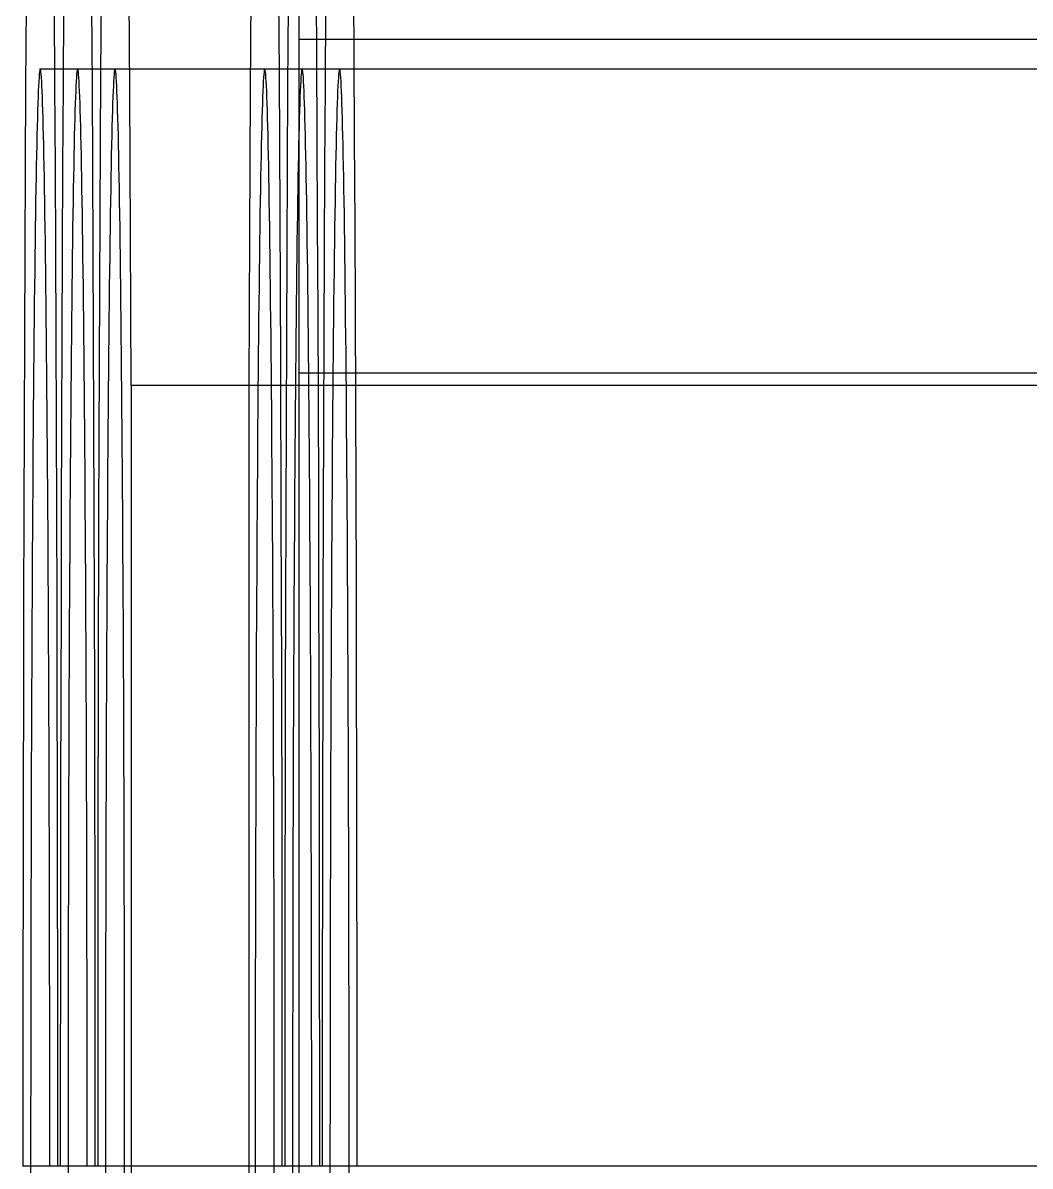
# Model space of a CAD drawing. Extents: x 0 to 233, y 0 to 414.
# Drawn here: x 80.715 to 83.68, y 95.972 to 99.338 of the extents above; entities that cross this region are included whole.
import ezdxf

# ---------------------------------------------------------------- set-up
doc = ezdxf.new("R2010")
doc.units = 0
doc.layers.add('-15N-THT. THIẾT BỊ ĐÓNG MỞ', color=40, linetype='CONTINUOUS')

# ---------------------------------------------------------------- blocks, each defined once
blk = doc.blocks.new('06 - N - SC VSD CHIẾU HÔNG ATV630U75~D11N4')
at = {"layer": '-15N-THT. THIẾT BỊ ĐÓNG MỞ'}
for p, q in [((-151.4728, -101.2913), (-151.4728, -126.2498)), ((-152.0542, -107.3642), (-152.0567, -107.76)), ((-151.53, -107.76), (-151.5324, -107.3642)), ((-151.9704, -107.8113), (-151.9729, -107.4084)), ((-151.6138, -107.4084), (-151.6163, -107.8113)), ((-151.4201, -107.7088), (-151.4215, -107.4726)), ((-151.3099, -107.7088), (-151.3113, -107.4726)), ((-152.2759, -107.5647), (-152.2772, -107.7967)), ((-152.1908, -107.7967), (-152.1922, -107.5647)), ((-152.1657, -107.5647), (-152.1671, -107.7967)), ((-152.0807, -107.7967), (-152.082, -107.5647)), ((-151.5046, -107.5647), (-151.506, -107.7967)), ((-151.3944, -107.5647), (-151.3958, -107.7967)), ((-151.4728, -107.6599), (-147.1927, -107.6599)), ((-151.4187, -107.9529), (-151.4201, -107.7088)), ((-151.3085, -107.9529), (-151.3099, -107.7088)), ((-152.2343, -107.7476), (-146.382, -107.7476)), ((-152.0567, -107.76), (-152.0589, -108.1779)), ((-151.5278, -108.1779), (-151.53, -107.76)), ((-152.2772, -107.7967), (-152.2785, -108.0359)), ((-152.1896, -108.0359), (-152.1908, -107.7967)), ((-152.1671, -107.7967), (-152.1683, -108.0359)), ((-152.0794, -108.0359), (-152.0807, -107.7967)), ((-151.9682, -108.2362), (-151.9704, -107.8113)), ((-151.6163, -107.8113), (-151.6184, -108.2362)), ((-151.506, -107.7967), (-151.5072, -108.0359)), ((-151.3958, -107.7967), (-151.3971, -108.0359)), ((-151.4175, -108.2042), (-151.4187, -107.9529)), ((-151.3073, -108.2042), (-151.3085, -107.9529)), ((-152.2785, -108.0359), (-152.2797, -108.2818)), ((-152.1884, -108.2818), (-152.1896, -108.0359)), ((-152.1683, -108.0359), (-152.1695, -108.2818)), ((-152.0782, -108.2818), (-152.0794, -108.0359)), ((-151.5072, -108.0359), (-151.5084, -108.2818)), ((-151.3971, -108.0359), (-151.3982, -108.2818)), ((-152.0589, -108.1779), (-152.0607, -108.6148)), ((-151.5259, -108.6148), (-151.5278, -108.1779)), ((-151.4163, -108.4623), (-151.4175, -108.2042)), ((-151.3062, -108.4623), (-151.3073, -108.2042)), ((-151.9664, -108.6804), (-151.9682, -108.2362)), ((-151.6184, -108.2362), (-151.6202, -108.6804)), ((-152.2797, -108.2818), (-152.2808, -108.5337)), ((-152.1873, -108.5337), (-152.1884, -108.2818)), ((-152.1695, -108.2818), (-152.1706, -108.5337)), ((-152.0771, -108.5337), (-152.0782, -108.2818)), ((-151.5084, -108.2818), (-151.5095, -108.5337)), ((-151.3982, -108.2818), (-151.3993, -108.5337)), ((-151.4153, -108.7264), (-151.4163, -108.4623)), ((-151.3051, -108.7264), (-151.3062, -108.4623)), ((-152.2808, -108.5337), (-152.2817, -108.7913)), ((-152.1864, -108.7913), (-152.1873, -108.5337)), ((-152.1706, -108.5337), (-152.1716, -108.7913)), ((-152.0762, -108.7913), (-152.0771, -108.5337)), ((-151.5095, -108.5337), (-151.5105, -108.7913)), ((-151.3993, -108.5337), (-151.4003, -108.7913)), ((-152.0607, -108.6148), (-152.0623, -109.0679)), ((-151.5244, -109.0679), (-151.5259, -108.6148)), ((-147.4759, -108.6439), (-151.4728, -108.6439)), ((-146.8482, -108.6804), (-151.9664, -108.6804)), ((-151.9664, -108.6804), (-151.9664, -113.2772)), ((-151.6202, -108.6804), (-151.6202, -113.2772)), ((-151.4144, -108.9959), (-151.4153, -108.7264)), ((-151.3042, -108.9959), (-151.3051, -108.7264)), ((-152.2817, -108.7913), (-152.2826, -109.0537)), ((-152.1855, -109.0537), (-152.1864, -108.7913)), ((-152.1716, -108.7913), (-152.1724, -109.0537)), ((-152.0753, -109.0537), (-152.0762, -108.7913)), ((-151.5105, -108.7913), (-151.5113, -109.0537)), ((-151.4003, -108.7913), (-151.4011, -109.0537)), ((-151.4136, -109.2702), (-151.4144, -108.9959)), ((-151.3034, -109.2702), (-151.3042, -108.9959)), ((-152.2826, -109.0537), (-152.2833, -109.3206)), ((-152.1848, -109.3206), (-152.1855, -109.0537)), ((-152.1724, -109.0537), (-152.1731, -109.3206)), ((-152.0746, -109.3206), (-152.0753, -109.0537)), ((-152.0623, -109.0679), (-152.0635, -109.534)), ((-151.5232, -109.534), (-151.5244, -109.0679)), ((-151.5113, -109.0537), (-151.5121, -109.3206)), ((-151.4011, -109.0537), (-151.4019, -109.3206)), ((-151.4129, -109.5487), (-151.4136, -109.2702)), ((-151.3028, -109.5487), (-151.3034, -109.2702)), ((-152.2833, -109.3206), (-152.284, -109.5912)), ((-152.1841, -109.5912), (-152.1848, -109.3206)), ((-152.1731, -109.3206), (-152.1738, -109.5912)), ((-152.0739, -109.5912), (-152.0746, -109.3206)), ((-151.5121, -109.3206), (-151.5127, -109.5912)), ((-151.4019, -109.3206), (-151.4025, -109.5912)), ((-152.0635, -109.534), (-152.0643, -110.0101)), ((-151.5223, -110.0101), (-151.5232, -109.534)), ((-151.4124, -109.8305), (-151.4129, -109.5487)), ((-151.3022, -109.8305), (-151.3028, -109.5487)), ((-152.284, -109.5912), (-152.2845, -109.8649)), ((-152.1836, -109.8649), (-152.1841, -109.5912)), ((-152.1738, -109.5912), (-152.1743, -109.8649)), ((-152.0734, -109.8649), (-152.0739, -109.5912)), ((-151.5127, -109.5912), (-151.5132, -109.8649)), ((-151.4025, -109.5912), (-151.403, -109.8649)), ((-151.412, -110.1152), (-151.4124, -109.8305)), ((-151.3018, -110.1152), (-151.3022, -109.8305)), ((-152.2845, -109.8649), (-152.2849, -110.1412)), ((-152.1832, -110.1412), (-152.1836, -109.8649)), ((-152.1743, -109.8649), (-152.1747, -110.1412)), ((-152.073, -110.1412), (-152.0734, -109.8649)), ((-151.5132, -109.8649), (-151.5136, -110.1412)), ((-151.403, -109.8649), (-151.4034, -110.1412)), ((-152.0643, -110.0101), (-152.0649, -110.4928)), ((-151.5218, -110.4928), (-151.5223, -110.0101)), ((-151.4117, -110.4019), (-151.412, -110.1152)), ((-151.3015, -110.4019), (-151.3018, -110.1152)), ((-152.2849, -110.1412), (-152.2852, -110.4193)), ((-152.1829, -110.4193), (-152.1832, -110.1412)), ((-152.1747, -110.1412), (-152.175, -110.4193)), ((-152.0727, -110.4193), (-152.073, -110.1412)), ((-151.5136, -110.1412), (-151.5139, -110.4193)), ((-151.4034, -110.1412), (-151.4037, -110.4193)), ((-152.2852, -110.4193), (-152.2853, -110.6987)), ((-152.1828, -110.6987), (-152.1829, -110.4193)), ((-152.175, -110.4193), (-152.1752, -110.6987)), ((-152.0726, -110.6987), (-152.0727, -110.4193)), ((-151.5139, -110.4193), (-151.5141, -110.6987)), ((-151.4115, -110.69), (-151.4117, -110.4019)), ((-151.4037, -110.4193), (-151.4039, -110.6987)), ((-151.3013, -110.69), (-151.3015, -110.4019)), ((-152.0649, -110.4928), (-152.065, -110.9788)), ((-151.5216, -110.9788), (-151.5218, -110.4928)), ((-151.4114, -110.9788), (-151.4115, -110.69)), ((-151.3012, -110.9788), (-151.3013, -110.69)), ((-152.2853, -110.6987), (-152.2854, -110.9788)), ((-152.1827, -110.9788), (-152.1828, -110.6987)), ((-152.1752, -110.6987), (-152.1752, -110.9788)), ((-152.0725, -110.9788), (-152.0726, -110.6987)), ((-151.5141, -110.6987), (-151.5141, -110.9788)), ((-151.4039, -110.6987), (-151.404, -110.9788)), ((-146.3538, -110.9788), (-152.2854, -110.9788))]:
    blk.add_line(p, q, dxfattribs=at)
for centre, start_param, end_param in [((-152.2343, -110.9788), 0, 1.570796), ((-152.2343, -110.9788), -1.570796, 0), ((-152.1242, -110.9788), 0, 1.570796), ((-152.1242, -110.9788), -1.570796, 0), ((-152.014, -110.9788), 0, 1.570796), ((-152.014, -110.9788), -1.570796, 0), ((-151.5732, -110.9788), 0, 1.570796), ((-151.5732, -110.9788), -1.570796, 0), ((-151.4631, -110.9788), 0, 1.570796), ((-151.4631, -110.9788), -1.570796, 0), ((-151.3529, -110.9788), 0, 1.570796), ((-151.3529, -110.9788), -1.570796, 0), ((-152.2343, -110.9788), 1.570796, 3.141593), ((-152.1242, -110.9788), 1.570796, 3.141593), ((-152.014, -110.9788), 1.570796, 3.141593), ((-152.014, -110.9788), 3.141593, 4.712389), ((-151.5732, -110.9788), 1.570796, 3.141593), ((-151.5732, -110.9788), 3.141593, 4.712389), ((-151.4631, -110.9788), 1.570796, 3.141593), ((-151.3529, -110.9788), 1.570796, 3.141593), ((-151.3529, -110.9788), 3.141593, 4.712389)]:
    blk.add_ellipse(centre, major_axis=(0, 3.2312), ratio=0.008726, start_param=start_param, end_param=end_param, dxfattribs=at)

msp = doc.modelspace()

# ---------------------------------------------------------------- block references
msp.add_blockref('06 - N - SC VSD CHIẾU HÔNG ATV630U75~D11N4', (233, 206.9507))

doc.saveas('drawing.dxf')
